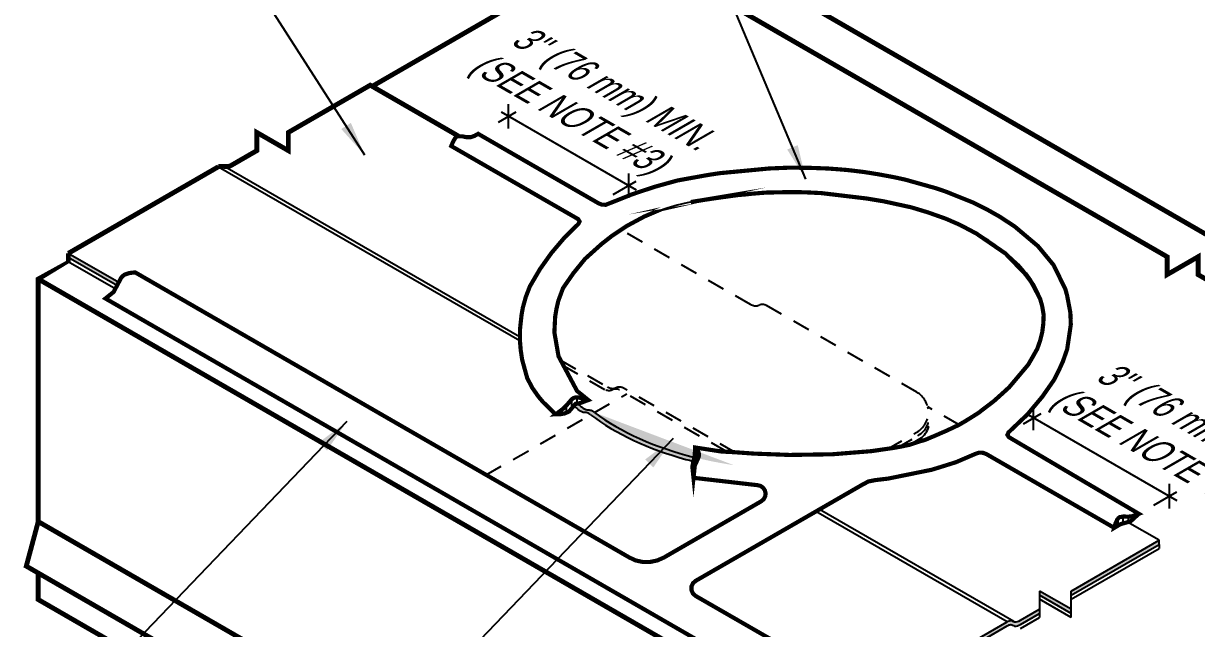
# Model space of a CAD drawing. Header units: inches. Extents: x 77.9 to 116.7, y -65.9 to -49.2.
# Drawn here: x 82.2 to 90.66, y -59.17 to -54.81 of the extents above; entities that cross this region are included whole.
import ezdxf
from ezdxf.enums import TextEntityAlignment as Align

# ---------------------------------------------------------------- set-up
doc = ezdxf.new("R2010")
doc.units = ezdxf.units.IN
doc.header["$MEASUREMENT"] = 0
doc.linetypes.add('HIDDEN2', pattern=[0.1875, 0.125, -0.0625])
doc.layers.get('0').update_dxf_attribs({"linetype": 'CONTINUOUS'})
for name, color, linetype in [('FSBP-ANNO-NOTE', 7, 'CONTINUOUS'), ('FSBP-MEMBRANE', 7, 'CONTINUOUS'), ('FSBP-SEALANTS', 1, 'CONTINUOUS')]:
    doc.layers.add(name, color=color, linetype=linetype)
doc.styles.add('FSBP_ARIAL_NAR', font='ARIALN.TTF')
doc.dimstyles.new('FSBP-LEADER', dxfattribs={"dimtxt": 0.1875, "dimasz": 0.25, "dimexe": 0.0625, "dimexo": 0.125, "dimgap": 0.125, "dimtad": 0, "dimtih": 1, "dimtoh": 1, "dimdec": 4, "dimzin": 0, "dimdsep": 46, "dimlunit": 4, "dimtxsty": 'FSBP_ARIAL_NAR', "dimcen": 0.09375, "dimclrd": 256, "dimclre": 256, "dimclrt": 256, "dimadec": 0, "dimazin": 0, "dimtfac": 1, "dimtdec": 4, "dimtofl": 0, "dimtmove": 0, "dimatfit": 3, "dimfxl": 0, "dimtolj": 1, "dimtzin": 0, "dimlwd": -1, "dimlwe": -1, "dimarcsym": 0})
pattern_1 = [(90, (-262.8933185360705, 36.67433326434951), (-0.0375, 6.938893903907228e-18), [])]

msp = doc.modelspace()

# ---------------------------------------------------------------- hatches: boundary and pattern name
at = {"layer": 'FSBP-MEMBRANE'}
h = msp.add_hatch(color=256, dxfattribs=at)
edge = h.paths.add_edge_path()
edge.add_spline(control_points=[(82.88130911927327, -56.70293789077758), (82.88477087135836, -56.69491378762677), (82.8879714093598, -56.68670230136379), (82.89127080009548, -56.6786892698819)], knot_values=[0.1496618191448232, 0.1496618191448232, 0.1496618191448232, 0.1496618191448232, 0.174608777941732, 0.174608777941732, 0.174608777941732, 0.174608777941732], degree=3, periodic=0)
edge.add_line((82.8912708000955, -56.67868926988184), (82.52635147158345, -56.46800299733292))
edge.add_line((82.52635147158345, -56.46800299733292), (82.52635147158345, -56.49800299733292))
edge.add_line((82.52635147158345, -56.49800299733292), (82.88130911927327, -56.7029378907776))
h = msp.add_hatch(color=256, dxfattribs=at)
edge = h.paths.add_edge_path()
edge.add_spline(control_points=[(86.29190016227639, -57.63247798176605), (86.47329322663862, -57.77016963412741), (86.71108994589318, -57.8810782488485), (86.99616423848326, -57.95863600937628), (87.01300102371542, -57.96304024957829), (87.0343328151408, -57.96816835371619)], knot_values=[6.934664035576183, 6.934664035576183, 6.934664035576183, 6.934664035576183, 7.413618297438134, 7.413618297438134, 7.443462652360505, 7.443462652360505, 7.443462652360505, 7.443462652360505], degree=3, periodic=0)
edge.add_spline(control_points=[(87.03433281514165, -57.96816835371278), (87.0366410612016, -57.95877667327665), (87.03918157530282, -57.94939998965612), (87.04131269603951, -57.93998129912911)], knot_values=[0.1440441846549994, 0.1440441846549994, 0.1440441846549994, 0.1440441846549994, 0.2018267744529278, 0.2018267744529278, 0.2018267744529278, 0.2018267744529278], degree=3, periodic=0)
edge.add_ellipse((87.77042298324537, -56.96566909632441), major_axis=(-1.838311177916162, 0.004330925420329917), ratio=0.5780320417591361, start_angle=37.986070136719604, end_angle=66.71102416581903, ccw=False)
edge.add_spline(control_points=[(86.31999811373956, -57.61625562178762), (86.31213356841286, -57.61012064873365), (86.29665340576153, -57.59804488633501), (86.2611314926846, -57.60284005548346), (86.24173725456163, -57.58745571550765), (86.22997188905603, -57.57812292389549)], knot_values=[0, 0, 0, 0, 0.05756050088359687, 0.1132991010882446, 0.1992600335970226, 0.1992600335970226, 0.1992600335970226, 0.1992600335970226], degree=3, periodic=0)
edge.add_ellipse((87.68039675856184, -56.92753639843227), major_axis=(1.76797271620292, 0.1771654413609083), ratio=0.5350396101495648, start_angle=210.0923175476431, end_angle=211.9250034083651, ccw=False)
edge.add_spline(control_points=[(86.19824125019389, -57.55511028433535), (86.19169666395189, -57.55877467277725), (86.18331644541948, -57.56419972805902), (86.1754777402871, -57.57056517057681), (86.17356096819125, -57.57218354736904)], knot_values=[0.2228050711319074, 0.2228050711319074, 0.2228050711319074, 0.2228050711319074, 0.2567895763576083, 0.2679787361309429, 0.2679787361309429, 0.2679787361309429, 0.2679787361309429], degree=3, periodic=0)
edge.add_spline(control_points=[(86.17356096819188, -57.57218354736847), (86.18166137582435, -57.57854496542519), (86.19122194952573, -57.58602684081479), (86.20187393759292, -57.59434528387391)], knot_values=[6.891218973060097, 6.891218973060097, 6.891218973060097, 6.891218973060097, 6.895061661220133, 6.895061661220133, 6.895061661220133, 6.895061661220133], degree=3, periodic=0)
edge.add_spline(control_points=[(86.20187393759292, -57.59434528387391), (86.21363930309852, -57.60367807548608), (86.23303354122149, -57.61906241546189), (86.26855545429842, -57.61426724631344), (86.28403561694975, -57.62634300871208), (86.29190016227639, -57.63247798176605)], knot_values=[0, 0, 0, 0, 0.08596093250877804, 0.1416995327134257, 0.1992600335970226, 0.1992600335970226, 0.1992600335970226, 0.1992600335970226], degree=3, periodic=0)
h = msp.add_hatch(color=7, dxfattribs=at)
h.paths.add_polyline_path([(89.7559646210457, -58.90385037755204), (89.75596462104582, -58.93385037755218), (90.38974650467381, -58.56793623643194), (90.3897465046737, -58.53793623643191)])
edge = h.paths.add_edge_path()
edge.add_spline(control_points=[(89.39075810187572, -59.1147024597047), (89.37641526737346, -59.12229956919987), (89.35267926430245, -59.13487205020272), (89.32144460645841, -59.11013982899869), (89.30391837216965, -59.12088958031695), (89.29539945727655, -59.12611467403031)], knot_values=[0, 0, 0, 0, 0.06632579253117687, 0.1097627679490276, 0.1508444572435901, 0.1508444572435901, 0.1508444572435901, 0.1508444572435901], degree=3, periodic=0)
edge.add_line((89.2953994572745, -59.12611467403145), (88.21286770254599, -59.75111467403031))
edge.add_line((88.21286770254599, -59.75111467403031), (88.21286770254599, -59.78111467403034))
edge.add_line((88.2128677025461, -59.78111467403034), (89.29539945727643, -59.15611467403119))
edge.add_spline(control_points=[(89.29539945727655, -59.15611467403034), (89.30391837216965, -59.15088958031698), (89.32144460645841, -59.14013982899872), (89.35267926430245, -59.1648720502027), (89.37641526737346, -59.15229956919985), (89.39075810187572, -59.14470245970472)], knot_values=[0, 0, 0, 0, 0.04108168929456252, 0.0845186647124132, 0.1508444572435901, 0.1508444572435901, 0.1508444572435901, 0.1508444572435901], degree=3, periodic=0)
edge.add_line((89.3907581018756, -59.14470245970501), (89.5289407293267, -59.06492268254852))
edge.add_line((89.5289407293267, -59.06492268254852), (89.5289407293267, -59.03492268254858))
edge.add_line((89.5289407293267, -59.0349226825486), (89.39075810187595, -59.1147024597045))
h.paths.add_polyline_path([(89.7559646210457, -59.06492268254858), (89.75596462104582, -59.0349226825486), (89.5289407293267, -58.9038503775521), (89.52894072932659, -58.93385037755207)])
at = {"layer": 'FSBP-SEALANTS'}
h = msp.add_hatch(dxfattribs=at)
h.set_pattern_fill('ANSI31', color=256, scale=0.3, angle=45, style=0)
h.set_pattern_definition(pattern_1)
edge = h.paths.add_edge_path()
edge.add_spline(control_points=[(86.19824125019389, -57.55511028433535), (86.22190541889077, -57.54186044652221), (86.24870848411078, -57.53406158780798), (86.27551154933084, -57.52626272909374)], knot_values=[0.2679787361309429, 0.2679787361309429, 0.2679787361309429, 0.2679787361309429, 0.3908612278585412, 0.3908612278585412, 0.3908612278585412, 0.3908612278585412], degree=3, periodic=0)
edge.add_spline(control_points=[(86.27551154933136, -57.52626272909391), (86.23467707116791, -57.51231478371768), (86.16835334334402, -57.48966040500535), (86.11632084987141, -57.58105942809329), (86.06920925907949, -57.61139826492002), (86.04131407624547, -57.62936215418859)], knot_values=[0, 0, 0, 0, 0.1658596815470987, 0.2693907910825155, 0.4196800249416203, 0.4196800249416203, 0.4196800249416203, 0.4196800249416203], degree=3, periodic=0)
edge.add_spline(control_points=[(86.04131407624547, -57.62936215418859), (86.0715550236063, -57.62768715707666), (86.12354280389982, -57.62480763809823), (86.15759508978059, -57.5856639226015), (86.17356096819125, -57.57218354736904)], knot_values=[0, 0, 0, 0, 0.1296042337212094, 0.2228050711319074, 0.2228050711319074, 0.2228050711319074, 0.2228050711319074], degree=3, periodic=0)
edge.add_spline(control_points=[(86.17356096819125, -57.57218354736904), (86.1754777402871, -57.57056517057681), (86.18331644541948, -57.56419972805902), (86.19169666395189, -57.55877467277725), (86.19824125019389, -57.55511028433535)], knot_values=[0.2228050711319074, 0.2228050711319074, 0.2228050711319074, 0.2228050711319074, 0.233994230905242, 0.2679787361309429, 0.2679787361309429, 0.2679787361309429, 0.2679787361309429], degree=3, periodic=0)
h = msp.add_hatch(dxfattribs=at)
h.set_pattern_fill('ANSI31', color=256, scale=0.3, angle=135, style=0)
h.set_pattern_definition([(180, (-262.8933185360705, 36.67433326434951), (-6.938893903907228e-18, -0.0375), [])])
edge = h.paths.add_edge_path()
edge.add_spline(control_points=[(87.03367906619863, -58.0871783490901), (87.03689616019594, -58.05755279786565), (87.04327472239734, -57.99881394180733), (87.08729917429471, -57.92028438070668), (87.05615431067949, -57.88196572923039), (87.04510721709485, -57.86837409068216)], knot_values=[0, 0, 0, 0, 0.1824005291193949, 0.3616472261979249, 0.460173333041177, 0.460173333041177, 0.460173333041177, 0.460173333041177], degree=3, periodic=0)
edge.add_spline(control_points=[(87.04510721709485, -57.86837409068216), (87.0460851435636, -57.88428715415399), (87.04756804738909, -57.90841733515698), (87.04312180906678, -57.93198575226103), (87.04131269603951, -57.93998129912911)], knot_values=[0, 0, 0, 0, 0.0949924185350322, 0.1440441846549995, 0.1440441846549995, 0.1440441846549995, 0.1440441846549995], degree=3, periodic=0)
edge.add_spline(control_points=[(87.04131269603951, -57.93998129912911), (87.03918157530282, -57.94939998965612), (87.0366410612016, -57.95877667327665), (87.03433281514165, -57.96816835371278)], knot_values=[0.1440441846549995, 0.1440441846549995, 0.1440441846549995, 0.1440441846549995, 0.2018267744529279, 0.2018267744529279, 0.2018267744529279, 0.2018267744529279], degree=3, periodic=0)
edge.add_spline(control_points=[(87.03433281514165, -57.96816835371278), (87.03215112375258, -57.97704511459694), (87.02349592483162, -58.01602105854483), (87.0292429217507, -58.05617966135652), (87.03367906619863, -58.0871783490901)], knot_values=[0.2018267744529279, 0.2018267744529279, 0.2018267744529279, 0.2018267744529279, 0.2564413065792349, 0.4412660361388538, 0.4412660361388538, 0.4412660361388538, 0.4412660361388538], degree=3, periodic=0)
h = msp.add_hatch(dxfattribs=at)
h.set_pattern_fill('ANSI31', color=256, scale=0.3, angle=45, style=0)
h.set_pattern_definition(pattern_1)
edge = h.paths.add_edge_path()
edge.add_spline(control_points=[(90.1632994405883, -58.40719696302046), (90.17081434109983, -58.40542242791151), (90.20343377426852, -58.39605896915749), (90.22637383027333, -58.36832352029121), (90.24416516268931, -58.34681308499047)], knot_values=[0, 0, 0, 0, 0.02308705440026329, 0.1028640034363193, 0.1028640034363193, 0.1028640034363193, 0.1028640034363193], degree=3, periodic=0)
edge.add_spline(control_points=[(90.24416516268931, -58.34681308499047), (90.22361346344562, -58.35641636658455), (90.18136965346028, -58.37615581479691), (90.09258817848323, -58.35422588160754), (90.07611007302788, -58.41495480425062), (90.06706055199444, -58.44830619068814)], knot_values=[0, 0, 0, 0, 0.0678948632635997, 0.1395572049137561, 0.2268564575365941, 0.2268564575365941, 0.2268564575365941, 0.2268564575365941], degree=3, periodic=0)
edge.add_spline(control_points=[(90.06706055199444, -58.44830619068814), (90.0853488493843, -58.43580692337407), (90.11466599351135, -58.41576991208115), (90.15041870060182, -58.41023856354463), (90.1632994405883, -58.40719696302046)], knot_values=[0.1028640034363193, 0.1028640034363193, 0.1028640034363193, 0.1028640034363193, 0.1684829536403356, 0.2080547808821229, 0.2080547808821229, 0.2080547808821229, 0.2080547808821229], degree=3, periodic=0)

# ---------------------------------------------------------------- linework, layer by layer
for points, const_width in [([(93.6039474699069, -57.99100212186431), (91.19501989236701, -56.60020713651335), (91.19501989236701, -56.47105332456135), (90.97131892807496, -56.60020713651335), (90.97131892807502, -56.47105332456141), (86.82413582530013, -54.07667604379563), (86.5439423543166, -54.2384458196932), (90.44785512412747, -56.4923709082363), (90.44785512412747, -56.62152472018835), (90.67155608841952, -56.4923709082363), (90.67155608841952, -56.62152472018829), (93.02421673205563, -57.97983397610346)], 0.035), ([(86.030218748377, -57.62017487244874), (85.98183245623264, -57.57237056556159), (85.98183245623264, -57.57237056556159), (85.94746768729291, -57.53895140578437), (85.91633073005156, -57.50202147888991), (85.8699055188491, -57.43582255064008), (85.83466927117578, -57.36696524273777), (85.83466927117578, -57.36696524273777), (85.82101110882384, -57.31747023876957), (85.79874126608097, -57.23676787731516), (85.7881564122174, -57.16652596698396), (85.78216633369074, -57.09467108155748), (85.78321787533, -57.0126936980362), (85.79408335370117, -56.91174110811306), (85.80388625113416, -56.8573919008779), (85.82507550754221, -56.78136511410288), (85.85415311770984, -56.70585240634293), (85.92759050434023, -56.58069041741213), (86.00880459287367, -56.46612839812687), (86.10433306916438, -56.35334417451671), (86.20387791228177, -56.25553724190534), (86.21253679099598, -56.23809499207633), (86.20226685375029, -56.22088757193532), (86.18566800897013, -56.21140387690455), (85.28712580125838, -55.69360121087062), (85.30097191255864, -55.66115325688901), (85.31640979106999, -55.63580604615623), (85.3286051176161, -55.62288788493373), (85.36620245197227, -55.62338801824811), (85.39729483102711, -55.630210839847), (85.42715371368259, -55.63018739082608), (85.45470238095103, -55.62050496956041), (85.48125441256693, -55.60577954674686), (86.3469582031686, -56.10575591187802), (86.37334025440384, -56.11674512790924), (86.40164908392187, -56.11762814943339), (86.42774414440811, -56.10716787843856), (86.53878080437006, -56.06304405836033), (86.58223545515808, -56.04541641152062), (86.64232700725671, -56.0246300072412), (86.69438911560881, -56.00770493130659), (86.75452037044914, -55.98762019820964), (86.91805018073174, -55.94228557701275), (87.12620039509386, -55.90456967052694), (87.15144794955509, -55.90055814473638), (87.19627379747101, -55.89346664346847), (87.22593087399551, -55.88925498562642), (87.5798917586925, -55.85564348518358), (87.71081290514368, -55.85031465300412), (87.72294557882668, -55.8496445283462), (87.87680493587568, -55.85126745926439), (88.00341765700098, -55.85588961555428), (88.07575827960098, -55.86132247816229), (88.13333238736811, -55.86596324746398), (88.178965266136, -55.87090384933059), (88.19305673752403, -55.87267810234783), (88.2226509675135, -55.87626175379737), (88.22834385649315, -55.87698687400076), (88.2357726268086, -55.87790318526204), (88.26783791670695, -55.88190082158458), (88.36324437969391, -55.89708156027925), (88.47598486603412, -55.91789900498924), (88.50774909294725, -55.92471316675787), (88.56050561193524, -55.936273759004), (88.7831569411641, -55.99872249424347), (88.8530816035138, -56.0225928102867), (89.04295241247802, -56.09870895076494), (89.1529868180457, -56.15338762517899), (89.24187641490884, -56.20371906479788), (89.34976009390797, -56.27467034754515), (89.517036266244, -56.41596560026758), (89.63002920391985, -56.55283567972242), (89.71478758525541, -56.72723195276312), (89.72688220240796, -56.77126083539125), (89.75053099524621, -56.89544656904084), (89.75238656582282, -56.94456613851601), (89.76345146409639, -56.94886159405747)], 0.03), ([(87.01716051039863, -56.09734458227459), (87.06214959258597, -56.08988714458685), (86.80567241449278, -56.14812762178039), (86.67921695495897, -56.20224430694957), (86.5546256844018, -56.26936541424794), (86.44496603398136, -56.34245393185914), (86.37082300374426, -56.40059350181703), (86.2829393387854, -56.47961546521194), (86.25185534383004, -56.50756512243981), (86.16721523982459, -56.61190888060213), (86.09300829785695, -56.71888427001221), (86.05897936845581, -56.81109566100116), (86.04579321641444, -56.86833207814117), (86.03631220169706, -56.92636581822525), (86.03073977664587, -57.03773905182817), (86.06072425553545, -57.21061366897871), (86.19419156578547, -57.46057187138064), (86.27551154933136, -57.52626272909391), (86.21559680718536, -57.54853340452842), (86.18431056173918, -57.55279938118878), (86.13668702704567, -57.60823691733987), (86.1084323288267, -57.62193558793989), (86.07553376553247, -57.62851109828213), (86.04131407624541, -57.62936215418859), (86.09559711028754, -57.58715208631215), (86.11838367577926, -57.56452929192168), (86.15549828289794, -57.52116142425989), (86.16798150273935, -57.51201231358043), (86.18409616774272, -57.50694625664025), (86.2013457501429, -57.50694625664025), (86.27551154933136, -57.52626272909391)], 0.03), ([(87.10989181260706, -56.08208640649463), (87.01426416367576, -56.09787694530766)], 0.03), ([(89.75238656582282, -56.94456613851601), (89.75364882250094, -56.98255810725851), (89.72767925915653, -57.15875680588116), (89.69625114984446, -57.24874425123818), (89.67221472267691, -57.30170468036842), (89.63135333877344, -57.38285572489094), (89.547583846214, -57.50292567739076), (89.44110692267007, -57.62993769782401), (89.30448043333465, -57.75969879176233), (89.30448043333499, -57.75969879176266), (89.29652210654994, -57.77747142544613), (89.30703500520764, -57.79383479329919), (90.24416516268931, -58.34681308499046), (90.19078404597572, -58.36614402538643), (90.16086725541894, -58.36739334648443), (90.13153022172689, -58.36625159847283), (90.10585765425759, -58.37124742081556), (90.09600798505815, -58.37904509187905), (90.08827021120915, -58.38919019550481), (90.07611007302788, -58.41495480425058), (90.06706055199444, -58.44830619068813), (90.11180773953468, -58.42156491473375), (90.16329944059233, -58.40719696302733), (90.18661612962106, -58.39972667847261), (90.24416516268931, -58.34681308499047)], 0.03)]:
    msp.add_lwpolyline(points, dxfattribs=dict(const_width=const_width))
at = {"const_width": 0.035}
msp.add_lwpolyline([(86.54394235431656, -54.23844581969322), (86.51796159220301, -54.22344581969321), (86.08995408643582, -54.47055606836302), (86.08995408643582, -54.60162837335953), (85.86293019471677, -54.47055606836305), (85.86293019471682, -54.60162837335953), (84.7173957431582, -55.26300299733293), (85.3400717600021, -55.6225051632757), (84.70323027371133, -55.25482455973457), (84.1127603138611, -55.59573255000237), (84.1127603138611, -55.72680485499887), (83.88573642214205, -55.5957325500024), (83.8857364221421, -55.7268048549989), (83.70424187091318, -55.83159078300736, -0.1635418917966764), (83.65607855027106, -55.8413231441023, 0.08037598511747733), (83.60888322631406, -55.843002997333), (82.52635147158352, -56.46800299733296)], format="xyb", dxfattribs=at)
at = {"color": 7, "const_width": 0.03}
for points in [[(87.10989181260706, -56.08208640649463), (87.2142206675359, -56.06675086034273), (87.35998408258685, -56.04672837580641), (87.41071886049883, -56.04273338241909), (87.44387520110622, -56.03867214695346), (87.49227526413448, -56.03461479154166), (87.55654141426868, -56.02956329886148), (87.70320605350634, -56.02650542282113), (87.7907057639022, -56.02650542282113), (87.85331563185592, -56.02824509274997), (87.9539517206121, -56.03310848716878), (88.28584959807581, -56.07274256216792), (88.40394792099015, -56.09237012370585), (88.60392172201303, -56.13613133885292), (88.72341535420813, -56.17227538978821), (88.85322734162662, -56.21826133782452), (88.95383689733103, -56.26220834569372), (89.07292827296757, -56.32506043783269), (89.28333789122769, -56.46948751254872), (89.4270851536382, -56.61872546037532), (89.47069900273684, -56.67785095763263), (89.53224173846249, -56.79494710192492), (89.54766731880751, -56.84985250644056), (89.55789145264633, -56.91090925831324), (89.55556467831094, -56.97394022655666), (89.54769007525702, -57.03771504048061), (89.53259354348832, -57.09761278091381), (89.51225276372114, -57.1559938139313), (89.4772728084024, -57.21823943678809), (89.44689624072957, -57.27064698636503), (89.32223282738566, -57.41873368285978), (89.30943487587997, -57.43393626964561), (89.25879162275517, -57.48029765336253), (89.19929135099996, -57.53369591001534), (89.11196284657318, -57.60022218819302), (89.09258016174833, -57.61567689242711), (89.07201917701865, -57.62914354705511), (89.03861096609137, -57.65017220165141), (88.99656401958642, -57.6762731550136), (88.96515653633283, -57.69474046799343), (88.94738631757463, -57.70518919414186), (88.85976221923814, -57.74646748986961), (88.77994101908659, -57.78132280060938), (88.70259271872708, -57.81391277847645), (88.66359184403393, -57.82485554244227), (88.58970396901776, -57.84948346213815), (88.51583073127374, -57.8645484930407), (88.47041137578742, -57.87262957673119), (88.31387450457272, -57.89507506953179), (88.03360907432716, -57.91747225847396), (87.7266385148203, -57.92226553076065), (87.47210249474983, -57.91272847093165), (87.32544676442008, -57.90236254163403), (87.23514323474083, -57.8975224728298), (87.04510721709485, -57.86837409068216), (87.04311592008264, -57.92268969374585), (87.02528783968513, -58.00671613931376), (87.03367906619863, -58.08717834909008), (87.04327472239737, -57.99881394180734), (87.07096710287564, -57.93771978513343), (87.07361392004348, -57.91804914937482), (87.07028741130496, -57.90435261561603), (87.06484290655081, -57.89196613423247), (87.05615431067943, -57.88196572923042)], [(87.86764500011034, -59.72272127404051), (82.79441177980829, -56.79368870863734), (82.85320986301866, -56.74675863290169), (82.9082075533575, -56.64341980987805), (82.91862429391152, -56.63216461723057), (82.932272256624, -56.6216969630436), (82.96726024932703, -56.60998763540097), (83.00842152008954, -56.6051131949969), (86.57050301811593, -58.66168190545002), (86.61744830094945, -58.68349334631948), (86.6691699340825, -58.69462499580397), (86.72172658365862, -58.69416990485352), (86.7727676536974, -58.68330215526159), (86.82066339507014, -58.66214973257163), (87.52174642989921, -58.25681883151276), (87.53911384738254, -58.24217259441966), (87.54994243125472, -58.22219369119652), (87.55373452726661, -58.1999096423745), (87.54779983890643, -58.17748130053644), (87.53515858278587, -58.15867124946899), (87.51667211472787, -58.14559040714929), (87.49437042805769, -58.14031242226134), (87.03367907491663, -58.08717826880775)], [(90.06706055199444, -58.44830619068813), (89.14538147163299, -57.91617452553498), (89.1197491352358, -57.90661125680172), (89.09243151855685, -57.90586735488852), (89.06648587369342, -57.91438778438351), (88.92386113367743, -57.97529040252393), (88.7521954843209, -58.02884588570553), (88.43714596775644, -58.09275336621648), (88.3431867482602, -58.1040014035832), (88.29473681471494, -58.11372279408507), (88.25210874352686, -58.13614816735878), (87.04993031195588, -58.83022620844019), (87.0301173392868, -58.8470767528484), (87.01914204894226, -58.87130560835784), (87.0195304579592, -58.89800482103324), (87.0293873898553, -58.92175721717987), (87.04970899610332, -58.93980272894641), (88.07906427051196, -59.53265015191773)]]:
    msp.add_lwpolyline(points, dxfattribs=at)
at = {"color": 7, "lineweight": 53, "const_width": 0.035}
msp.add_lwpolyline([(82.52635147158352, -56.46800299733296), (82.52635147158345, -56.52800299733298), (82.30984512063738, -56.65300299733298), (82.30984512063738, -58.40300299733298), (88.23999892575299, -61.82677889305234), (88.15387542792855, -62.14819616265854), (82.22372162281302, -58.72442026693921), (82.30984512063738, -58.40300299733298), (82.22372162281302, -58.72442026693921), (82.30984512063738, -58.77414369159165), (82.30984512063732, -58.96550299733298), (89.11563752735752, -62.89482907540155), (88.89913117641143, -63.01982907540153), (90.0357895188786, -62.36357907540153), (90.0899161066151, -62.40899667520813), (90.0899161066151, -62.25566147559489), (90.14404269435161, -62.30107907540153), (91.28070103681878, -61.64482907540145)], dxfattribs=at)
at = {"color": 7, "ltscale": 0.8, "const_width": 0.035}
msp.add_lwpolyline([(82.30984512063738, -56.65300299733298), (88.23999892575299, -60.07677889305234)], dxfattribs=at)
at = {"layer": 'FSBP-ANNO-NOTE'}
for p, q in [((85.70066223028736, -55.56777560949062), (85.70066223028736, -55.39099891419407)), ((85.62822575731927, -55.52120847900959), (85.75478881802375, -55.44813726184235)), ((85.64653564255086, -55.4481372618424), (86.62038796752961, -56.01039116381976)), ((86.56626137979308, -55.89075281617146), (86.56626137979308, -56.06752951146807)), ((86.4552113786417, -56.04325591187798), (86.62038796752955, -55.94789116381976)), ((89.48517008177586, -57.74376592224331), (89.48517008177586, -57.56698922694676)), ((89.41273360880777, -57.69719879176228), (89.53929666951225, -57.62412757459504)), ((89.43104349403936, -57.62412757459509), (90.51759492705028, -58.25144833693224)), ((90.46346833931375, -58.13180998928394), (90.46346833931375, -58.30858668458055)), ((90.35241833816238, -58.28431308499046), (90.51759492705023, -58.18894833693224))]:
    msp.add_line(p, q, dxfattribs=at)
at = {"layer": 'FSBP-MEMBRANE'}
for p, q in [((90.97131892807502, -56.47105332456141), (86.82413582530008, -54.0766760437956)), ((90.44785512412747, -56.4923709082363), (86.51796159220301, -54.22344581969321)), ((84.7173957431582, -55.26300299733293), (85.86293019471682, -54.60162837335953)), ((84.1127603138611, -55.59573255000248), (84.70323027371133, -55.25482455973457)), ((85.34007176000213, -55.62250516327572), (84.70323027371133, -55.25482455973457)), ((84.1127603138611, -55.72680485499887), (83.88573642214205, -55.5957325500024)), ((83.88573642214205, -55.5957325500024), (83.8857364221421, -55.7268048549989)), ((84.1127603138611, -55.72680485499887), (84.1127603138611, -55.59573255000237)), ((83.70424187091318, -55.83159078300736), (83.8857364221421, -55.72680485499887)), ((82.52635147158351, -56.46800299733297), (83.60888322631406, -55.84300299733297)), ((83.60888322631406, -55.843002997333), (85.78093467186798, -57.09703748411727)), ((83.65607855027095, -55.84132314410223), (85.78039965639144, -57.06780050656613)), ((82.89127080009541, -56.67868926988179), (82.52635147158345, -56.46800299733292)), ((82.52635147158345, -56.52800299733298), (82.52635147158345, -56.46800299733297)), ((82.30984512063738, -56.65300299733298), (82.52635147158345, -56.52800299733298)), ((82.88130911927323, -56.70293789077757), (82.5263514715834, -56.49800299733289)), ((82.86968248137111, -56.72622524825501), (82.52635147158345, -56.52800299733298)), ((90.67155608841952, -56.4923709082363), (90.44785512412747, -56.62152472018835)), ((90.44785512412747, -56.62152472018835), (90.44785512412747, -56.4923709082363)), ((82.30984512063738, -56.65300299733298), (82.30984512063738, -58.40300299733298)), ((82.22372162281302, -58.72442026693921), (82.30984512063738, -58.40300299733298)), ((90.38974650467375, -58.5379362364319), (90.16304160322457, -58.40704810055365)), ((89.7559646210457, -58.90385037755203), (90.38974650467375, -58.5379362364319)), ((90.38974650467381, -58.56793623643193), (90.38974650467375, -58.5379362364319)), ((90.38974650467381, -58.56793623643193), (90.38974650467381, -58.59793623643191)), ((82.30984512063738, -58.77414369159163), (82.30984512063732, -58.96550299733298))]:
    msp.add_line(p, q, dxfattribs=at)
at = {"layer": 'FSBP-MEMBRANE', "color": 1, "linetype": 'HIDDEN2'}
for p, q in [((87.44538366612252, -56.83800755900245), (86.52674638824013, -56.30763207932944)), ((88.64350764320571, -57.46974476144874), (87.55667348274895, -56.84226076458981)), ((86.07482131568045, -57.23778493081187), (86.41388513151352, -57.43354351615557)), ((86.08947134691587, -57.27517121651101), (86.40076648395885, -57.45489754768016)), ((86.31999811373956, -57.61625562178762), (86.55208401435894, -57.48226076458985)), ((87.27277556572366, -57.89835222577295), (86.50012249013182, -57.45226076458982)), ((87.33395241408292, -57.90474460941954), (86.52517494768281, -57.43779672147895)), ((88.94889298512842, -57.70605906905962), (88.7222425960276, -57.57520240590037)), ((85.53988484535964, -58.06665422728526), (86.2919001621751, -57.63247798168703)), ((88.42713798279445, -57.88334097721958), (88.64350764320571, -57.75841989604351)), ((88.50244114272428, -57.86986467504914), (88.65058147094706, -57.78433581636335))]:
    msp.add_line(p, q, dxfattribs=at)
at = {"layer": 'FSBP-MEMBRANE', "color": 7}
for p, q in [((88.23999892575299, -60.07677889305234), (82.30984512063738, -56.65300299733298)), ((89.29539945727655, -59.1261146740303), (87.91641795672845, -58.32995933348133)), ((89.34259478123354, -59.12443482079959), (87.94147041427928, -58.31549529037051)), ((88.23999892575299, -61.82677889305234), (82.30984512063743, -58.40300299733298)), ((89.7559646210457, -58.93385037755212), (90.38974650467381, -58.56793623643193)), ((89.7559646210457, -58.96385037755209), (90.38974650467381, -58.59793623643191)), ((88.15387542792868, -62.14819616265862), (82.22372162281302, -58.72442026693921)), ((89.7559646210457, -59.0349226825486), (89.52894072932665, -58.90385037755209)), ((89.52894072932665, -58.90385037755209), (89.5289407293267, -59.09492268254854)), ((89.7559646210457, -59.06492268254857), (89.5289407293267, -58.93385037755206)), ((89.7559646210457, -59.09492268254854), (89.7559646210457, -58.90385037755203)), ((89.11563752735762, -62.89482907540162), (82.30984512063738, -58.96550299733303)), ((89.7559646210457, -59.09492268254854), (89.52894072932659, -58.96385037755203)), ((89.39075810187572, -59.11470245970469), (89.5289407293267, -59.03492268254854)), ((89.39075810187572, -59.14470245970472), (89.52894072932665, -59.06492268254857)), ((89.39075810187572, -59.17470245970469), (89.5289407293267, -59.09492268254854)), ((88.21286770254599, -59.7511146740303), (89.29539945727655, -59.1261146740303)), ((88.21286770254599, -59.78111467403033), (89.29539945727655, -59.15611467403033))]:
    msp.add_line(p, q, dxfattribs=at)
at = {"layer": 'FSBP-MEMBRANE', "linetype": 'HIDDEN2'}
msp.add_line((88.58970396901785, -57.8494834621381), (88.65568555939174, -57.81138897337098), dxfattribs=at)
at = {"layer": 'FSBP-MEMBRANE', "color": 1, "linetype": 'HIDDEN2'}
for centre, radius, start, end in [((88.5601743098724, -57.61408232874612), 0.1666666666666667, 299.9999999999998, 60.00000000000025), ((88.56511337506848, -57.63820521986355), 0.1692895349586172, 300.3222871966322, 21.84889941912635), ((88.57234715828153, -57.66705433207454), 0.1666666666666557, 300.0000000000005, 15.41071003241479)]:
    msp.add_arc(centre, radius, start, end, dxfattribs=at)
at = {"layer": 'FSBP-MEMBRANE'}
for centre, major_axis, ratio, start_param, end_param in [((87.68039675856184, -56.92753639843227), (1.76797271620292, 0.1771654413609083), 0.5350396101495648, 3.66680267435183, 3.698789076776175), ((87.77042298324537, -56.96566909632441), (-1.838311177916162, 0.004330925420329917), 0.5780320417591363, 0.6629819937792489, 1.164327019071045)]:
    msp.add_ellipse(centre, major_axis=major_axis, ratio=ratio, start_param=start_param, end_param=end_param, dxfattribs=at)
for points in [[(83.60888322631412, -55.84300299733298), (83.63443398207137, -55.8331414519096), (83.66158140231245, -55.84322026082348), (83.70424187091312, -55.83159078300736)], [(86.31999811373956, -57.61625562178762), (86.29518685004959, -57.60167124625759), (86.26742691349463, -57.59920470806447), (86.22997188905603, -57.57812292389549)], [(86.29190016227639, -57.63247798176605), (86.26708889858642, -57.61789360623602), (86.23932896203146, -57.6154270680429), (86.20187393759292, -57.59434528387391)]]:
    msp.add_spline(points, degree=3, dxfattribs=at)
at = {"layer": 'FSBP-MEMBRANE', "color": 1, "linetype": 'HIDDEN2'}
for points in [[(87.556673482749, -56.84226076458982), (87.52288427373733, -56.837128450597), (87.489981162811, -56.84896811917907), (87.44538366612247, -56.83800755900246)], [(86.52517494765615, -57.43779672149441), (86.49138573864448, -57.4326644075016), (86.45848262771815, -57.44450407608372), (86.41388513102962, -57.43354351590705)]]:
    msp.add_spline(points, degree=3, dxfattribs=at)
msp.add_open_spline([(86.50012249013193, -57.45226076458989), (86.48869787247, -57.44872280128028), (86.46558399278277, -57.4415649198794), (86.43722123865032, -57.46207412219986), (86.4183531980573, -57.45927638587319), (86.4007664839589, -57.45489754768023)], degree=3, knots=[0, 0, 0, 0, 0.06835353078083135, 0.1382904297902698, 0.1856257397290895, 0.1856257397290895, 0.1856257397290895, 0.1856257397290895], dxfattribs=at)
at = {"layer": 'FSBP-MEMBRANE'}
msp.add_open_spline([(86.17356096819188, -57.57218354736847), (86.18166137582435, -57.57854496542519), (86.19122194952573, -57.58602684081479), (86.20187393759292, -57.59434528387391)], degree=3, dxfattribs=at)
msp.add_open_spline([(86.29190016227639, -57.63247798176605), (86.47329322663862, -57.77016963412741), (86.71108994589318, -57.8810782488485), (86.99616423848326, -57.95863600937628), (87.01300102371542, -57.96304024957829), (87.0343328151408, -57.96816835371619)], degree=3, knots=[6.934664035576183, 6.934664035576183, 6.934664035576183, 6.934664035576183, 7.413618297438134, 7.413618297438134, 7.443462652360505, 7.443462652360505, 7.443462652360505, 7.443462652360505], dxfattribs=at)
at = {"layer": 'FSBP-MEMBRANE', "color": 7}
for points in [[(89.2953994572766, -59.12611467403031), (89.32095021303397, -59.11625312860696), (89.34809763327499, -59.12633193752084), (89.39075810187572, -59.1147024597047)], [(89.2953994572766, -59.15611467403034), (89.32095021303397, -59.14625312860694), (89.34809763327499, -59.15633193752081), (89.39075810187572, -59.14470245970472)]]:
    msp.add_spline(points, degree=3, dxfattribs=at)
at = {"layer": 'FSBP-SEALANTS'}
for p, q in [((85.481359053663, -55.60600200990061), (86.34695820316861, -56.10575591187802)), ((85.28712580125838, -55.69360121087055), (86.20116335011895, -56.22132103575478)), ((86.57050301805631, -58.66168190541561), (83.00842152008943, -56.6051131949969)), ((90.24416516268931, -58.34681308499046), (89.30704336472186, -57.79379893070262)), ((90.06706055199444, -58.44830619068813), (89.14538147163299, -57.91617452553498)), ((87.04993031195588, -58.83022620844019), (88.25210874352686, -58.13614816735878)), ((86.82050301805631, -58.66168190541561), (87.52174642982348, -58.25681883155647))]:
    msp.add_line(p, q, dxfattribs=at)
at = {"layer": 'FSBP-SEALANTS', "color": 7}
for p, q in [((87.86764500011034, -59.72272127404051), (82.79441177980829, -56.79368870863734)), ((88.07906427051185, -59.53265015191772), (87.04993031195588, -58.93847938391326))]:
    msp.add_line(p, q, dxfattribs=at)
at = {"layer": 'FSBP-SEALANTS'}
for centre, radius, start, end in [((87.61534309284625, -58.82725267821951), 2.968038507218314, 103.5877274368621, 113.586257220815), ((87.26635065547865, -57.46122060735252), 1.386453583856079, 98.46950592509779, 147.6811385591405), ((86.3886248698353, -56.03358712822927), 0.08333333333333333, 240.0000000000075, 297.9973869871807), ((86.19074668345232, -56.23936323166691), 0.02083333333333333, 309.0721844661401, 60.00000000006726), ((87.28381334981785, -57.46263377712609), 1.61967360742471, 131.8175782950974, 152.1006918882632), ((88.18541434141284, -56.31550418739238), 1.586361408487513, 278.6524099055949, 320.4294301908348), ((88.16099360710658, -56.41890429834001), 1.762183871038648, 310.4589619425852, 325.4899643951974), ((89.31763139412337, -57.77585676218348), 0.02083333333333333, 129.1421188033617, 239.4543025889387), ((88.256549609612, -56.18448677529881), 1.909581962102405, 281.1087530437815, 295.0897771711848), ((89.10371480496636, -57.98834330918368), 0.08333333333333333, 60.00000000001554, 116.6899416405404), ((87.49049642982348, -58.20269224381991), 0.0625, 300.000000000015, 86.44630198052835), ((88.37710874352663, -58.35265451830435), 0.25, 97.40243154641527, 120.0000000000296), ((86.69550301805631, -58.44517555446947), 0.25, 239.9999999999995, 299.9999999999998), ((87.08118031195588, -58.88435279617676), 0.0625, 119.9999999999998, 240.0000000000002)]:
    msp.add_arc(centre, radius, start, end, dxfattribs=at)
for points in [[(85.28712580125838, -55.69360121087062), (85.33790058569306, -55.62299015868246), (85.41185523554114, -55.63181657410156), (85.48135905366306, -55.60600200990061)], [(83.00842152008954, -56.6051131949969), (82.92025665311655, -56.63100309397927), (82.86825467726078, -56.72854719357409), (82.79441177980834, -56.79368870863735)], [(86.27551154933136, -57.52626272909391), (86.16548863408966, -57.51524577777628), (86.11951544192354, -57.56672711526335), (86.04131407624547, -57.62936215418859)], [(86.04131407624547, -57.62936215418859), (86.12596813562308, -57.61206654886423), (86.17939413348878, -57.5674695250263), (86.27551154933084, -57.52626272909374)], [(87.04510721709485, -57.86837409068216), (87.04546243025547, -57.91586897165258), (87.02895203276776, -57.99488696098081), (87.03367906619863, -58.0871783490901)], [(87.04510721709485, -57.86837409068216), (87.07098671241593, -57.91029186918184), (87.05050892623157, -57.99754440425318), (87.03367906619863, -58.0871783490901)], [(90.06706055199444, -58.44830619068814), (90.10800216168056, -58.37120272705119), (90.17958165613115, -58.3677578489718), (90.24416516268931, -58.34681308499047)], [(90.24416516268931, -58.34681308499047), (90.18496912237705, -58.40029383301113), (90.12442976386498, -58.41645308793142), (90.06706055199444, -58.44830619068814)]]:
    msp.add_spline(points, degree=3, dxfattribs=at)
for points, knots in [([(89.61308063847727, -57.41727058817248), (89.67794099035072, -57.3026239170506), (89.73106584012831, -57.18672299212978), (89.76345146409639, -56.94886159405747), (89.7509977895468, -56.82844702583936), (89.66906234481158, -56.59495475894301), (89.59545634190007, -56.48868079832977), (89.30549176716326, -56.21358482668999), (89.02721593091704, -56.06675814459647), (88.37314438961167, -55.87744715422426), (87.99782023344781, -55.83582877161184), (87.42342472930741, -55.86174616327123), (87.21868096333228, -55.88161560204907), (86.91805018073174, -55.94228557701275)], [-0.3947309540257606, -0.3947309540257606, -0.3947309540257606, -0.3947309540257606, -0.0978389829602998, -0.0978389829602998, 0.199052988105161, 0.199052988105161, 0.4959449591706219, 0.4959449591706219, 1.067442579117827, 1.067442579117827, 1.638940199065032, 1.638940199065032, 1.958197221696085, 1.958197221696085, 1.958197221696085, 1.958197221696085]), ([(85.85239233160169, -56.70475749223704), (85.76055598122284, -56.91211234961526), (85.76485782022573, -57.1624208498239), (85.83466927117578, -57.36696524273777), (85.8699055188491, -57.43582255064008), (85.91633073005156, -57.50202147888991), (85.94746768729291, -57.53895140578437), (85.98183245623264, -57.57237056556159), (86.00030466289772, -57.59111566157242), (86.0202698181964, -57.61095539038809), (86.030218748377, -57.62017487244874), (86.04131407624541, -57.62936215418859)], [6.574133343779144, 6.574133343779144, 6.574133343779144, 6.574133343779144, 6.744545139038063, 6.744545139038063, 6.790273178991743, 6.790273178991743, 6.881729258899103, 6.881729258899103, 6.891318092230316, 6.891318092230316, 6.895061661220133, 6.895061661220133, 6.895061661220133, 6.895061661220133]), ([(86.09467830611985, -56.71998012954834), (86.01520731132555, -56.89961877520262), (85.9980420729083, -57.14385551657251), (86.19419156578547, -57.46057187138064), (86.23208096957742, -57.49412845310213), (86.27551154933084, -57.52626272909374)], [3.172541534335194, 3.172541534335194, 3.172541534335194, 3.172541534335194, 3.559053054446689, 3.559053054446689, 3.698789076776175, 3.698789076776175, 3.698789076776175, 3.698789076776175]), ([(87.04510721709485, -57.86837409068216), (87.23514323474083, -57.8975224728298), (87.45877286367258, -57.92093835575105), (87.7124152620016, -57.92552676304485), (87.99616306645433, -57.93754449434034), (88.42406610966137, -57.88381150799325)], [4.615185129400732, 4.615185129400732, 4.615185129400732, 4.615185129400732, 4.877328591150628, 4.877328591150628, 4.96368920840475, 4.96368920840475, 4.96368920840475, 4.96368920840475])]:
    msp.add_open_spline(points, degree=3, knots=knots, dxfattribs=at)
at = {"layer": 'FSBP-SEALANTS', "color": 7}
msp.add_open_spline([(89.40824605206367, -57.32606102684537), (89.50763171171829, -57.19703669474769), (89.54616869210949, -57.10542676981306), (89.56920367635499, -56.92579660397275), (89.55930422999191, -56.83668129422717), (89.47592861164188, -56.65637327633289), (89.40556805734994, -56.56620572289263), (89.20901546160749, -56.39840388334813), (89.08308143509848, -56.32109784273087), (88.69777488589247, -56.13666334593012), (88.40707859336268, -56.07902332109342), (87.79579608014788, -56.00946967989166), (87.48428985077604, -56.02051728997373), (87.2142206675359, -56.06675086034273), (87.10989181260706, -56.08208640649463), (87.06214959258605, -56.08988714458685)], degree=3, knots=[-0.3947309540257606, -0.3947309540257606, -0.3947309540257606, -0.3947309540257606, -0.07716648976948759, -0.07716648976948759, 0.2403979744867855, 0.2403979744867855, 0.5579624387430585, 0.5579624387430585, 0.8755269029993316, 0.8755269029993316, 1.386721175124503, 1.386721175124503, 1.897915447249675, 1.897915447249675, 1.958197221696085, 1.958197221696085, 1.958197221696085, 1.958197221696085], dxfattribs=at)
at = {"layer": 'FSBP-SEALANTS'}
for points in [[(87.03367906619863, -58.0871783490901), (87.19310399656521, -58.1112878858948), (87.33378334800759, -58.1303394205919), (87.49437042805769, -58.14031242226134)], [(88.34489932315441, -58.1047380944051), (88.43714596775644, -58.09275336621648), (88.5323247724763, -58.07754413033161), (88.62447234825035, -58.0582893605195)]]:
    msp.add_open_spline(points, degree=3, dxfattribs=at)

# ---------------------------------------------------------------- texts
at = {"layer": 'FSBP-ANNO-NOTE', "style": 'FSBP_ARIAL_NAR', "oblique": 30}
for s, p in [('3" (76 mm) MIN.', (86.42221082081738, -55.28230248148291)), ('(SEE NOTE #3)', (86.10726245000791, -55.46413800815058)), ('3" (76 mm) MIN.', (90.63753195953709, -57.70702296158896)), ('(SEE NOTE  #3)', (90.32258358872761, -57.88885848825663))]:
    msp.add_text(s, height=0.1875, rotation=329.9999999999994, dxfattribs=at).set_placement(p, align=Align.MIDDLE)

# ---------------------------------------------------------------- leaders
at = {"layer": 'FSBP-ANNO-NOTE'}
for points in [[(87.84398586108578, -55.93363457889104), (86.77139665201015, -53.38090196971644), (86.52139665201015, -53.38090196971644)], [(84.6636781737297, -55.75958740624263), (83.8588268148658, -54.4996530479532), (83.6088268148658, -54.4996530479532)], [(84.53466375361633, -57.68160153019708), (82.62126269684136, -59.67607069260657), (82.37126269684136, -59.67607069260657)], [(86.8877068046989, -57.8029112417125), (84.01607378452186, -60.79621130508417), (83.76607378452186, -60.79621130508417)]]:
    msp.add_leader(points, dimstyle='FSBP-LEADER', dxfattribs=at)

doc.saveas('drawing.dxf')
